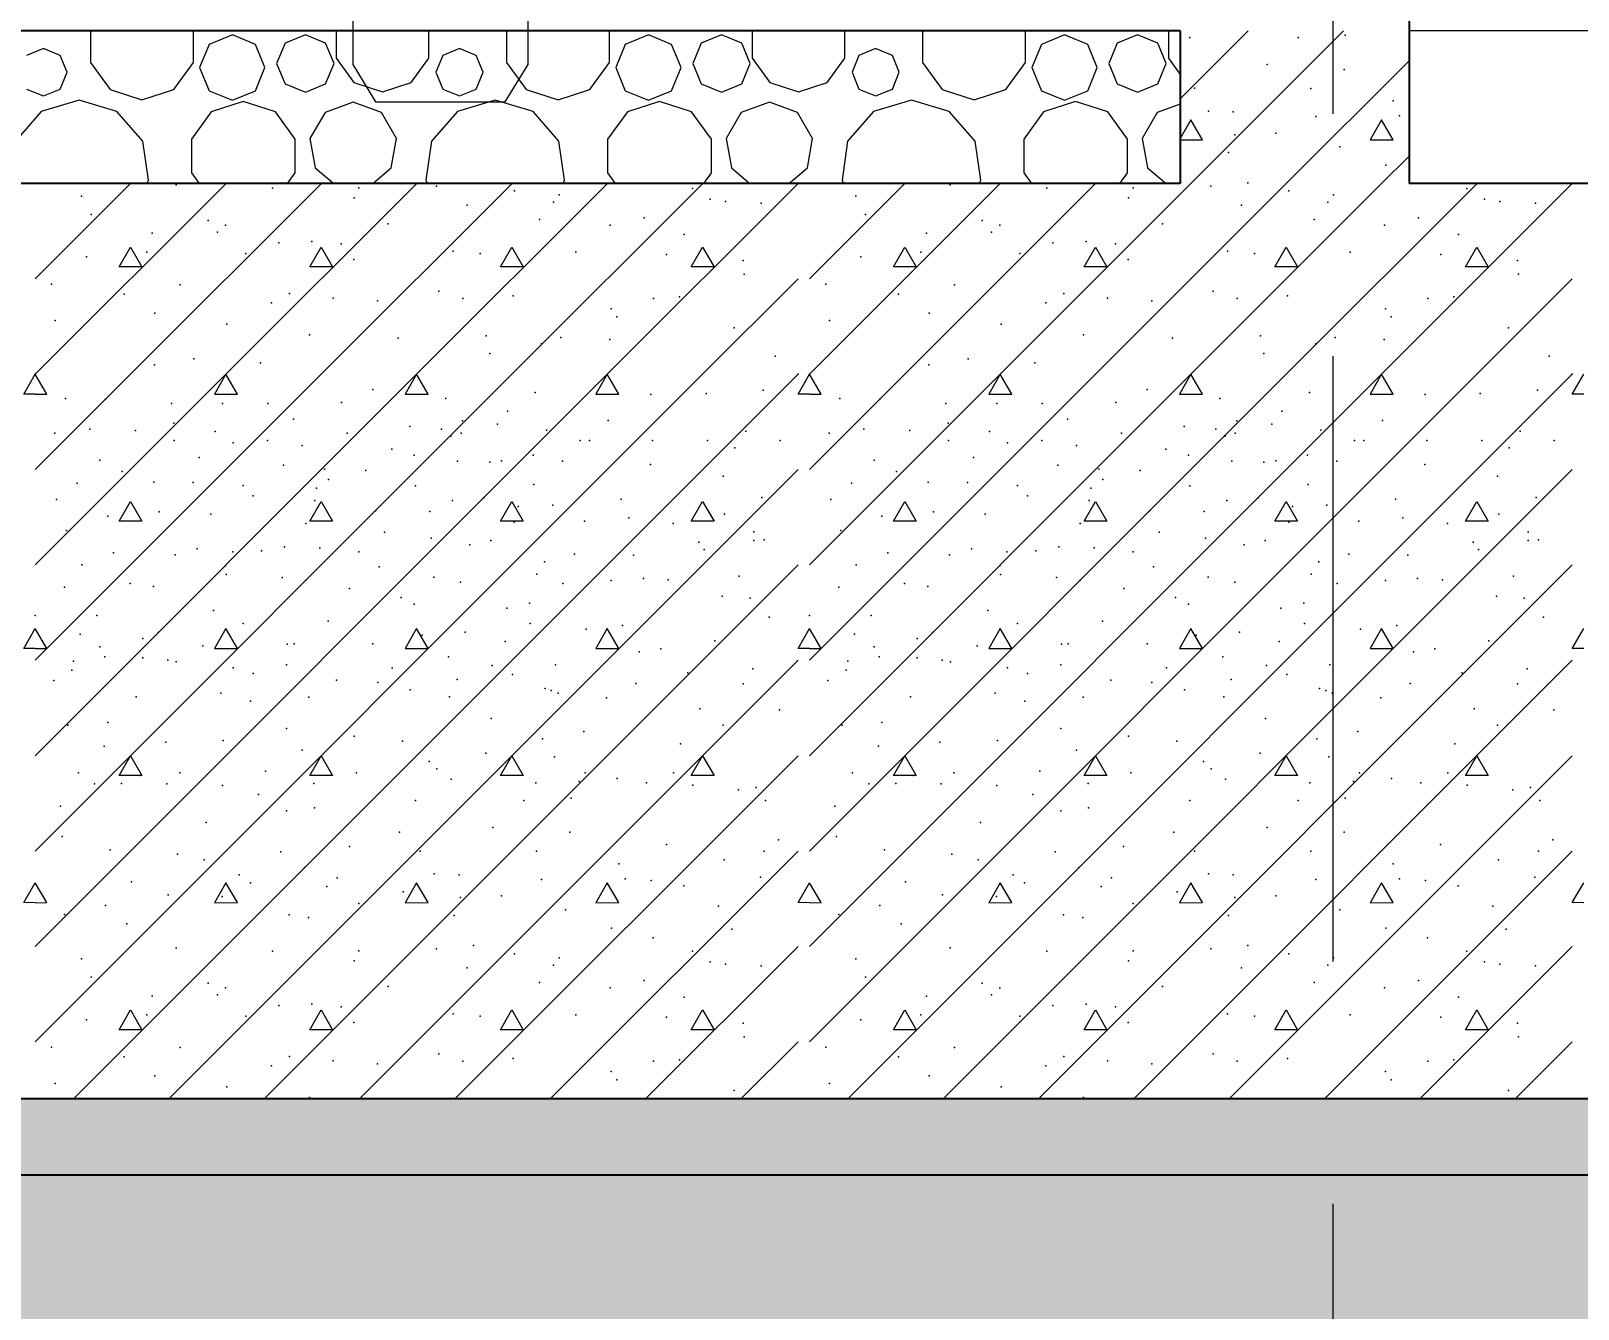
# Model space of a CAD drawing. Header units: millimetres. Extents: x 18162 to 7085488, y 72188 to 247925.
# Drawn here: x 4255406 to 4257434, y 98527 to 100203 of the extents above; entities that cross this region are included whole.
import ezdxf
from ezdxf.enums import TextEntityAlignment as Align

# ---------------------------------------------------------------- set-up
doc = ezdxf.new("R2010")
doc.units = ezdxf.units.MM
doc.header["$MEASUREMENT"] = 0
doc.linetypes.add('Double Dashed', pattern=[1093.611073, 529.166651, -211.666656, 141.111112, -211.666656])
for name, color, linetype in [('Drawing & Figure', 7, 'Continuous'), ('Interior - Furniture', 7, 'Continuous'), ('Structural - Bearing', 7, 'Continuous'), ('Structural - Grid', 7, 'Continuous')]:
    doc.layers.add(name, color=color, linetype=linetype)
doc.styles.add('GENERATED_STYLE_3', font='', dxfattribs={"width": 0.8})
doc.styles.get('GENERATED_STYLE_3').set_extended_font_data('ISOCPEUR MON')
doc.dimstyles.new('GENERATED_STYLE__12', dxfattribs={"dimtxt": 330.000007, "dimasz": 171, "dimexe": 0.18, "dimexo": 150, "dimgap": 0, "dimtad": 1, "dimdec": 0, "dimzin": 0, "dimdsep": 46, "dimtxsty": 'GENERATED_STYLE_3', "dimblk": 'ARROWHEAD_2', "dimblk1": 'ARROWHEAD_2', "dimblk2": 'ARROWHEAD_2', "dimcen": 0.09, "dimclrd": 13, "dimclre": 13, "dimclrt": 13, "dimadec": 0, "dimazin": 0, "dimtfac": 1, "dimtdec": 4, "dimtmove": 0, "dimatfit": 3, "dimfxl": 1, "dimtolj": 1, "dimtzin": 0, "dimarcsym": 0})

# ---------------------------------------------------------------- blocks, each defined once
blk = doc.blocks.new('*X1268', base_point=(4294986.6, 104752.7))
at = {"layer": 'Structural - Bearing', "color": 7, "linetype": 'Continuous', "lineweight": 9}
for p, q in [((4256912.9, 100113.6), (4257002, 100202.7)), ((4256927, 100002.7), (4257127, 100202.7)), ((4257052, 100002.7), (4257212.9, 100163.6)), ((4256926.9, 100086), (4256912.9, 100061.5)), ((4256942, 100060), (4256926.9, 100086)), ((4257176.9, 100086), (4257162, 100059.9)), ((4257192, 100060), (4257176.9, 100086)), ((4256912.9, 100059.9), (4256942, 100060)), ((4257162, 100059.9), (4257192, 100060)), ((4257177, 100002.7), (4257212.9, 100038.6))]:
    blk.add_line(p, q, dxfattribs=at)
for p in [(4256925.4, 100193.9), (4257067.6, 100194), (4257129.3, 100197), (4257026.8, 100158.6), (4257127.7, 100152.2), (4256931.5, 100127.5), (4257084.2, 100127.4), (4257192.2, 100111), (4256950, 100097.6), (4256982.5, 100096.6), (4257090.7, 100090.4), (4257200.6, 100091.2), (4256984.6, 100066.7), (4257038.2, 100068.8), (4256976.1, 100043.2), (4257122.3, 100050.6), (4257182.4, 100026.6), (4257001.6, 100003.7)]:
    blk.add_point(p, dxfattribs=at)
blk = doc.blocks.new('*X1456', base_point=(4294986.6, 104752.7))
at = {"layer": 'Structural - Bearing', "color": 7, "linetype": 'Continuous', "lineweight": 9}
for p, q in [((4255411.8, 99877.6), (4255536.9, 100002.7)), ((4255411.8, 100002.6), (4255411.9, 100002.7)), ((4255411.8, 99752.6), (4255661.9, 100002.7)), ((4255536.8, 99752.6), (4255786.9, 100002.7)), ((4255661.8, 99752.6), (4255911.9, 100002.7)), ((4255786.8, 99752.6), (4256036.9, 100002.7)), ((4255911.8, 99752.6), (4256161.9, 100002.7)), ((4256036.8, 99752.6), (4256286.9, 100002.7)), ((4256161.8, 99752.6), (4256411.8, 100002.6)), ((4256426.9, 99877.6), (4256552, 100002.7)), ((4256426.9, 100002.6), (4256427, 100002.7)), ((4256426.9, 99752.6), (4256677, 100002.7)), ((4256551.9, 99752.6), (4256802, 100002.7)), ((4256676.9, 99752.6), (4256927, 100002.7)), ((4256801.9, 99752.6), (4257052, 100002.7)), ((4256926.9, 99752.6), (4257177, 100002.7)), ((4257051.9, 99752.6), (4257302, 100002.7)), ((4257176.9, 99752.6), (4257426.9, 100002.6)), ((4255521.7, 99893.3), (4255536.8, 99919.3)), ((4255536.8, 99919.3), (4255551.7, 99893.3)), ((4255771.7, 99893.3), (4255786.8, 99919.3)), ((4255786.8, 99919.3), (4255801.7, 99893.3)), ((4256021.7, 99893.3), (4256036.8, 99919.3)), ((4256036.8, 99919.3), (4256051.7, 99893.3)), ((4256271.7, 99893.3), (4256286.8, 99919.3)), ((4256286.8, 99919.3), (4256301.7, 99893.3)), ((4256536.8, 99893.3), (4256551.9, 99919.3)), ((4256551.9, 99919.3), (4256566.8, 99893.3)), ((4256786.8, 99893.3), (4256801.9, 99919.3)), ((4256801.9, 99919.3), (4256816.8, 99893.3)), ((4257036.8, 99893.3), (4257051.9, 99919.3)), ((4257051.9, 99919.3), (4257066.8, 99893.3)), ((4257286.8, 99893.3), (4257301.9, 99919.3)), ((4257301.9, 99919.3), (4257316.8, 99893.3)), ((4255551.7, 99893.3), (4255521.7, 99893.3)), ((4255801.7, 99893.3), (4255771.7, 99893.3)), ((4256051.7, 99893.3), (4256021.7, 99893.3)), ((4256301.7, 99893.3), (4256271.7, 99893.3)), ((4256286.8, 99752.6), (4256411.8, 99877.6)), ((4256566.8, 99893.3), (4256536.8, 99893.3)), ((4256816.8, 99893.3), (4256786.8, 99893.3)), ((4257066.8, 99893.3), (4257036.8, 99893.3)), ((4257316.8, 99893.3), (4257286.8, 99893.3)), ((4257301.9, 99752.6), (4257426.9, 99877.6)), ((4255396.7, 99726.6), (4255411.8, 99752.6)), ((4255411.8, 98877.6), (4256286.8, 99752.6)), ((4255411.8, 99002.6), (4256161.8, 99752.6)), ((4255411.8, 99627.6), (4255536.8, 99752.6)), ((4255411.8, 99127.6), (4256036.8, 99752.6)), ((4255411.8, 99252.6), (4255911.8, 99752.6)), ((4255411.8, 99377.6), (4255786.8, 99752.6)), ((4255411.8, 99502.6), (4255661.8, 99752.6)), ((4255426.9, 99726.6), (4255411.8, 99752.6)), ((4255461.9, 98802.7), (4256411.8, 99752.6)), ((4255661.8, 99752.6), (4255646.9, 99726.6)), ((4255676.9, 99726.6), (4255661.8, 99752.6)), ((4255911.8, 99752.6), (4255896.9, 99726.6)), ((4255926.9, 99726.6), (4255911.8, 99752.6)), ((4256161.8, 99752.6), (4256146.9, 99726.6)), ((4256176.9, 99726.6), (4256161.8, 99752.6)), ((4256411.8, 99726.6), (4256426.9, 99752.6)), ((4256426.9, 98877.6), (4257301.9, 99752.6)), ((4256426.9, 99002.6), (4257176.9, 99752.6)), ((4256426.9, 99627.6), (4256551.9, 99752.6)), ((4256426.9, 99127.6), (4257051.9, 99752.6)), ((4256426.9, 99252.6), (4256926.9, 99752.6)), ((4256426.9, 99377.6), (4256801.9, 99752.6)), ((4256426.9, 99502.6), (4256676.9, 99752.6)), ((4256442, 99726.6), (4256426.9, 99752.6)), ((4256477, 98802.7), (4257426.9, 99752.6)), ((4256676.9, 99752.6), (4256662, 99726.6)), ((4256692, 99726.6), (4256676.9, 99752.6)), ((4256926.9, 99752.6), (4256912, 99726.6)), ((4256942, 99726.6), (4256926.9, 99752.6)), ((4257176.9, 99752.6), (4257162, 99726.6)), ((4257192, 99726.6), (4257176.9, 99752.6)), ((4257426.9, 99726.6), (4257442, 99752.6)), ((4255411.8, 99726.6), (4255396.7, 99726.6)), ((4255411.8, 99726.6), (4255426.9, 99726.6)), ((4255646.9, 99726.6), (4255676.9, 99726.6)), ((4255896.9, 99726.6), (4255926.9, 99726.6)), ((4256146.9, 99726.6), (4256176.9, 99726.6)), ((4256426.9, 99726.6), (4256411.8, 99726.6)), ((4256426.9, 99726.6), (4256442, 99726.6)), ((4256662, 99726.6), (4256692, 99726.6)), ((4256912, 99726.6), (4256942, 99726.6)), ((4257162, 99726.6), (4257192, 99726.6)), ((4257442, 99726.6), (4257426.9, 99726.6)), ((4255586.9, 98802.7), (4256411.8, 99627.6)), ((4256602, 98802.7), (4257426.9, 99627.6)), ((4255521.7, 99560), (4255536.8, 99586)), ((4255536.8, 99586), (4255551.7, 99559.9)), ((4255771.7, 99560), (4255786.8, 99586)), ((4255786.8, 99586), (4255801.7, 99559.9)), ((4256021.7, 99560), (4256036.8, 99586)), ((4256036.8, 99586), (4256051.7, 99559.9)), ((4256271.7, 99560), (4256286.8, 99586)), ((4256286.8, 99586), (4256301.7, 99559.9)), ((4256536.8, 99560), (4256551.9, 99586)), ((4256551.9, 99586), (4256566.8, 99559.9)), ((4256786.8, 99560), (4256801.9, 99586)), ((4256801.9, 99586), (4256816.8, 99559.9)), ((4257036.8, 99560), (4257051.9, 99586)), ((4257051.9, 99586), (4257066.8, 99559.9)), ((4257286.8, 99560), (4257301.9, 99586)), ((4257301.9, 99586), (4257316.8, 99559.9)), ((4255551.7, 99559.9), (4255521.7, 99560)), ((4255801.7, 99559.9), (4255771.7, 99560)), ((4256051.7, 99559.9), (4256021.7, 99560)), ((4256301.7, 99559.9), (4256271.7, 99560)), ((4256566.8, 99559.9), (4256536.8, 99560)), ((4256816.8, 99559.9), (4256786.8, 99560)), ((4257066.8, 99559.9), (4257036.8, 99560)), ((4257316.8, 99559.9), (4257286.8, 99560)), ((4255711.9, 98802.7), (4256411.8, 99502.6)), ((4256727, 98802.7), (4257426.9, 99502.6)), ((4255396.7, 99393.3), (4255411.8, 99419.3)), ((4255426.9, 99393.3), (4255411.8, 99419.3)), ((4255661.8, 99419.3), (4255646.9, 99393.3)), ((4255676.9, 99393.3), (4255661.8, 99419.3)), ((4255911.8, 99419.3), (4255896.9, 99393.3)), ((4255926.9, 99393.3), (4255911.8, 99419.3)), ((4256161.8, 99419.3), (4256146.9, 99393.3)), ((4256176.9, 99393.3), (4256161.8, 99419.3)), ((4256411.8, 99393.3), (4256426.9, 99419.3)), ((4256442, 99393.3), (4256426.9, 99419.3)), ((4256676.9, 99419.3), (4256662, 99393.3)), ((4256692, 99393.3), (4256676.9, 99419.3)), ((4256926.9, 99419.3), (4256912, 99393.3)), ((4256942, 99393.3), (4256926.9, 99419.3)), ((4257176.9, 99419.3), (4257162, 99393.3)), ((4257192, 99393.3), (4257176.9, 99419.3)), ((4257426.9, 99393.3), (4257442, 99419.3)), ((4255411.8, 99393.3), (4255396.7, 99393.3)), ((4255411.8, 99393.3), (4255426.9, 99393.3)), ((4255646.9, 99393.3), (4255676.9, 99393.3)), ((4255896.9, 99393.3), (4255926.9, 99393.3)), ((4256146.9, 99393.3), (4256176.9, 99393.3)), ((4256426.9, 99393.3), (4256411.8, 99393.3)), ((4256426.9, 99393.3), (4256442, 99393.3)), ((4256662, 99393.3), (4256692, 99393.3)), ((4256912, 99393.3), (4256942, 99393.3)), ((4257162, 99393.3), (4257192, 99393.3)), ((4257442, 99393.3), (4257426.9, 99393.3)), ((4255836.9, 98802.7), (4256411.8, 99377.6)), ((4256852, 98802.7), (4257426.9, 99377.6)), ((4255521.7, 99226.6), (4255536.8, 99252.6)), ((4255536.8, 99252.6), (4255551.7, 99226.6)), ((4255771.7, 99226.6), (4255786.8, 99252.6)), ((4255786.8, 99252.6), (4255801.7, 99226.6)), ((4255961.9, 98802.7), (4256411.8, 99252.6)), ((4256021.7, 99226.6), (4256036.8, 99252.6)), ((4256036.8, 99252.6), (4256051.7, 99226.6)), ((4256271.7, 99226.6), (4256286.8, 99252.6)), ((4256286.8, 99252.6), (4256301.7, 99226.6)), ((4256536.8, 99226.6), (4256551.9, 99252.6)), ((4256551.9, 99252.6), (4256566.8, 99226.6)), ((4256786.8, 99226.6), (4256801.9, 99252.6)), ((4256801.9, 99252.6), (4256816.8, 99226.6)), ((4256977, 98802.7), (4257426.9, 99252.6)), ((4257036.8, 99226.6), (4257051.9, 99252.6)), ((4257051.9, 99252.6), (4257066.8, 99226.6)), ((4257286.8, 99226.6), (4257301.9, 99252.6)), ((4257301.9, 99252.6), (4257316.8, 99226.6)), ((4255551.7, 99226.6), (4255521.7, 99226.6)), ((4255801.7, 99226.6), (4255771.7, 99226.6)), ((4256051.7, 99226.6), (4256021.7, 99226.6)), ((4256301.7, 99226.6), (4256271.7, 99226.6)), ((4256566.8, 99226.6), (4256536.8, 99226.6)), ((4256816.8, 99226.6), (4256786.8, 99226.6)), ((4257066.8, 99226.6), (4257036.8, 99226.6)), ((4257316.8, 99226.6), (4257286.8, 99226.6)), ((4256086.9, 98802.7), (4256411.8, 99127.6)), ((4257102, 98802.7), (4257426.9, 99127.6)), ((4255396.7, 99060), (4255411.8, 99086)), ((4255426.9, 99060), (4255411.8, 99086)), ((4255661.8, 99086), (4255646.9, 99059.9)), ((4255676.9, 99060), (4255661.8, 99086)), ((4255911.8, 99086), (4255896.9, 99059.9)), ((4255926.9, 99060), (4255911.8, 99086)), ((4256161.8, 99086), (4256146.9, 99059.9)), ((4256176.9, 99060), (4256161.8, 99086)), ((4256411.8, 99060), (4256426.9, 99086)), ((4256442, 99060), (4256426.9, 99086)), ((4256676.9, 99086), (4256662, 99059.9)), ((4256692, 99060), (4256676.9, 99086)), ((4256926.9, 99086), (4256912, 99059.9)), ((4256942, 99060), (4256926.9, 99086)), ((4257176.9, 99086), (4257162, 99059.9)), ((4257192, 99060), (4257176.9, 99086)), ((4257426.9, 99060), (4257442, 99086)), ((4255411.8, 99059.9), (4255396.7, 99060)), ((4255411.8, 99059.9), (4255426.9, 99060)), ((4255646.9, 99059.9), (4255676.9, 99060)), ((4255896.9, 99059.9), (4255926.9, 99060)), ((4256146.9, 99059.9), (4256176.9, 99060)), ((4256426.9, 99059.9), (4256411.8, 99060)), ((4256426.9, 99059.9), (4256442, 99060)), ((4256662, 99059.9), (4256692, 99060)), ((4256912, 99059.9), (4256942, 99060)), ((4257162, 99059.9), (4257192, 99060)), ((4257442, 99059.9), (4257426.9, 99060)), ((4256211.9, 98802.7), (4256411.8, 99002.6)), ((4257227, 98802.7), (4257426.9, 99002.6)), ((4255521.7, 98893.3), (4255536.8, 98919.3)), ((4255536.8, 98919.3), (4255551.7, 98893.3)), ((4255771.7, 98893.3), (4255786.8, 98919.3)), ((4255786.8, 98919.3), (4255801.7, 98893.3)), ((4256021.7, 98893.3), (4256036.8, 98919.3)), ((4256036.8, 98919.3), (4256051.7, 98893.3)), ((4256271.7, 98893.3), (4256286.8, 98919.3)), ((4256286.8, 98919.3), (4256301.7, 98893.3)), ((4256536.8, 98893.3), (4256551.9, 98919.3)), ((4256551.9, 98919.3), (4256566.8, 98893.3)), ((4256786.8, 98893.3), (4256801.9, 98919.3)), ((4256801.9, 98919.3), (4256816.8, 98893.3)), ((4257036.8, 98893.3), (4257051.9, 98919.3)), ((4257051.9, 98919.3), (4257066.8, 98893.3)), ((4257286.8, 98893.3), (4257301.9, 98919.3)), ((4257301.9, 98919.3), (4257316.8, 98893.3)), ((4255551.7, 98893.3), (4255521.7, 98893.3)), ((4255801.7, 98893.3), (4255771.7, 98893.3)), ((4256051.7, 98893.3), (4256021.7, 98893.3)), ((4256301.7, 98893.3), (4256271.7, 98893.3)), ((4256566.8, 98893.3), (4256536.8, 98893.3)), ((4256816.8, 98893.3), (4256786.8, 98893.3)), ((4257066.8, 98893.3), (4257036.8, 98893.3)), ((4257316.8, 98893.3), (4257286.8, 98893.3)), ((4256336.9, 98802.7), (4256411.8, 98877.6)), ((4257352, 98802.7), (4257426.9, 98877.6))]:
    blk.add_line(p, q, dxfattribs=at)
for p in [(4255596.4, 100000.9), (4255723, 99996.6), (4255836, 99996.9), (4255938, 99999.2), (4256611.5, 100000.9), (4256738.1, 99996.6), (4256851.2, 99996.9), (4256953.2, 99999.2), (4255472.6, 99986.2), (4255829.9, 99983.8), (4256040, 99993), (4256091.2, 99978.1), (4256098.8, 99987.8), (4256273.4, 99996.1), (4256296.6, 99982.2), (4256316.6, 99979.1), (4256363.5, 99976.9), (4256487.7, 99986.2), (4256845, 99983.8), (4257055.2, 99993), (4257106.3, 99978.1), (4257114, 99987.8), (4257288.5, 99996.1), (4257311.7, 99982.2), (4257331.8, 99979.1), (4257378.6, 99976.9), (4255485.3, 99962.1), (4255978.2, 99974.5), (4256210.2, 99957.9), (4256500.4, 99962.1), (4256993.4, 99974.5), (4257225.3, 99957.9), (4255565.2, 99937.5), (4255638.3, 99954.4), (4255650.6, 99939), (4255661.4, 99948.2), (4255874.7, 99949.8), (4256073.1, 99955.4), (4256165.5, 99948.3), (4256262.6, 99935.9), (4256580.4, 99937.5), (4256653.4, 99954.4), (4256665.7, 99939), (4256676.6, 99948.2), (4256889.8, 99949.8), (4257088.3, 99955.4), (4257180.6, 99948.3), (4257277.7, 99935.9), (4255731, 99925), (4255774.5, 99926.8), (4255812.9, 99923.5), (4256746.1, 99925), (4256789.6, 99926.8), (4256828, 99923.5), (4255479.1, 99906.4), (4255557.9, 99912.7), (4255687.7, 99911.1), (4255829.6, 99902.9), (4255959.7, 99914.2), (4255995.2, 99911.1), (4256120.4, 99912.7), (4256239.4, 99909.6), (4256339.8, 99901.9), (4256494.2, 99906.4), (4256573, 99912.7), (4256702.8, 99911.1), (4256844.7, 99902.9), (4256974.8, 99914.2), (4257010.3, 99911.1), (4257135.5, 99912.7), (4257254.5, 99909.6), (4257355, 99901.9), (4256341.1, 99884), (4257356.2, 99884), (4255433, 99870.7), (4255528.3, 99857.8), (4255601.7, 99869.9), (4255745, 99858.4), (4255941.1, 99861.7), (4256038.5, 99855.5), (4256448.1, 99870.7), (4256543.4, 99857.8), (4256616.8, 99869.9), (4256760.2, 99858.4), (4256956.3, 99861.7), (4257053.6, 99855.5), (4255721.7, 99846.2), (4255802.6, 99852.6), (4255860.4, 99848.8), (4255972.6, 99852), (4255972.6, 99852), (4256166.8, 99838.5), (4256222.5, 99852), (4256256.4, 99854), (4256736.8, 99846.2), (4256817.7, 99852.6), (4256875.5, 99848.8), (4256987.7, 99852), (4256987.7, 99852), (4257181.9, 99838.5), (4257237.6, 99852), (4257271.5, 99854), (4255438.1, 99823), (4255568.8, 99832.7), (4255662.9, 99818.4), (4256174.5, 99827.7), (4256453.2, 99823), (4256583.9, 99832.7), (4256678, 99818.4), (4257189.6, 99827.7), (4255771.2, 99804.5), (4255887.8, 99799.9), (4256002.9, 99803), (4256100.9, 99800.7), (4256165.2, 99798.3), (4256328.2, 99813.5), (4256786.3, 99804.5), (4256902.9, 99799.9), (4257018.1, 99803), (4257116, 99800.7), (4257180.3, 99798.3), (4257343.4, 99813.5), (4256007.6, 99779.8), (4256075.5, 99792.7), (4256381.7, 99776.2), (4257022.7, 99779.8), (4257090.6, 99792.7), (4257396.8, 99776.2), (4255568.2, 99765.1), (4255619.7, 99772.8), (4255707.3, 99767.6), (4256583.3, 99765.1), (4256634.8, 99772.8), (4256722.4, 99767.6), (4255411.8, 99752.6), (4255411.8, 99752.6), (4255411.8, 99752.6), (4256411.8, 99752.6), (4256411.8, 99752.6), (4256411.8, 99752.6), (4256426.9, 99752.6), (4256426.9, 99752.6), (4256426.9, 99752.6), (4257426.9, 99752.6), (4257426.9, 99752.6), (4257426.9, 99752.6), (4255451.4, 99720.9), (4255504, 99719.8), (4255590.5, 99714.5), (4255657.5, 99714.5), (4255716.7, 99714.5), (4255813.3, 99715.8), (4255854.6, 99732.5), (4255949.9, 99720.9), (4256067, 99728.6), (4256219, 99726), (4256291.2, 99727.2), (4256366.1, 99731.7), (4256466.6, 99720.9), (4256519.1, 99719.8), (4256605.6, 99714.5), (4256672.6, 99714.5), (4256731.8, 99714.5), (4256828.4, 99715.8), (4256869.7, 99732.5), (4256965, 99720.9), (4257082.2, 99728.6), (4257234.1, 99726), (4257306.3, 99727.2), (4257381.2, 99731.7), (4255750.2, 99693.9), (4256030.9, 99704.2), (4256765.3, 99693.9), (4257046, 99704.2), (4255437.4, 99675.5), (4255483.2, 99680.7), (4255543.2, 99678.7), (4255593.4, 99688.4), (4255647.6, 99677.6), (4255820.6, 99675.5), (4255902.8, 99684.1), (4255944.2, 99680.7), (4255970, 99675.5), (4255972, 99691.5), (4256018, 99687.4), (4256082, 99679.4), (4256163, 99692), (4256343.4, 99678.1), (4256452.6, 99675.5), (4256498.3, 99680.7), (4256558.3, 99678.7), (4256608.6, 99688.4), (4256662.7, 99677.6), (4256835.7, 99675.5), (4256917.9, 99684.1), (4256959.4, 99680.7), (4256985.1, 99675.5), (4256987.2, 99691.5), (4257033.2, 99687.4), (4257097.1, 99679.4), (4257178.1, 99692), (4257358.5, 99678.1), (4255593.9, 99665.9), (4255671.3, 99662.6), (4255716.3, 99665.9), (4255761.8, 99659.1), (4255879.1, 99654.3), (4255956.6, 99671.4), (4256126.4, 99665.9), (4256138.4, 99666), (4256221.1, 99665.9), (4256293.2, 99665.9), (4256329, 99656), (4256388.2, 99665.8), (4256609.1, 99665.9), (4256686.5, 99662.6), (4256731.4, 99665.9), (4256776.9, 99659.1), (4256894.2, 99654.3), (4256971.7, 99671.4), (4257141.5, 99665.9), (4257153.5, 99666), (4257236.2, 99665.9), (4257308.3, 99665.9), (4257344.1, 99656), (4257403.3, 99665.8), (4255496.5, 99639.8), (4255626.6, 99643.7), (4255737.3, 99633.4), (4255908.5, 99646.6), (4255965.2, 99638.5), (4256007.6, 99637.4), (4256023, 99639), (4256064.8, 99646.7), (4256103, 99638.5), (4256218.5, 99634.3), (4256511.6, 99639.8), (4256641.7, 99643.7), (4256752.4, 99633.4), (4256923.6, 99646.6), (4256980.4, 99638.5), (4257022.7, 99637.4), (4257038.2, 99639), (4257079.9, 99646.7), (4257118.2, 99638.5), (4257233.6, 99634.3), (4255525.7, 99625.3), (4255567.2, 99611.2), (4255791.2, 99628.2), (4255796.3, 99614.6), (4255845.3, 99626.6), (4256313.6, 99618.9), (4256540.8, 99625.3), (4256582.3, 99611.2), (4256806.4, 99628.2), (4256811.4, 99614.6), (4256860.5, 99626.6), (4257328.7, 99618.9), (4255466.9, 99609.8), (4255618.9, 99610.8), (4255684.6, 99606.9), (4255697.5, 99593.4), (4255780.4, 99603.4), (4255910.2, 99606.5), (4256000, 99590.8), (4256065.5, 99608.2), (4256364.4, 99590.9), (4256482, 99609.8), (4256634, 99610.8), (4256699.7, 99606.9), (4256712.6, 99593.4), (4256795.6, 99603.4), (4256925.4, 99606.5), (4257015.2, 99590.8), (4257080.6, 99608.2), (4257379.6, 99590.9), (4255439.8, 99588.3), (4255574.4, 99572.2), (4255778.5, 99587), (4255857.7, 99573.5), (4255929.2, 99572.8), (4255958.8, 99587), (4256045.1, 99579.3), (4256090.2, 99581.2), (4256180.1, 99588.9), (4256455, 99588.3), (4256589.5, 99572.2), (4256793.6, 99587), (4256872.8, 99573.5), (4256944.3, 99572.8), (4256973.9, 99587), (4257060.2, 99579.3), (4257105.3, 99581.2), (4257195.3, 99588.9), (4255506.8, 99566.4), (4255642, 99569), (4255766.5, 99557.1), (4256039.9, 99558.7), (4256131.9, 99559.9), (4256189.8, 99564.2), (4256248.1, 99556.9), (4256315.5, 99569), (4256521.9, 99566.4), (4256657.1, 99569), (4256781.6, 99557.1), (4257055.1, 99558.7), (4257147, 99559.9), (4257204.9, 99564.2), (4257263.3, 99556.9), (4257330.6, 99569), (4255452.8, 99547.8), (4255869.9, 99545.8), (4255930.9, 99537.7), (4256009.2, 99534.9), (4256282, 99532.3), (4256353.7, 99546.2), (4256353.9, 99534.5), (4256367.6, 99535.4), (4256467.9, 99547.8), (4256885.1, 99545.8), (4256946, 99537.7), (4257024.4, 99534.9), (4257297.1, 99532.3), (4257368.9, 99546.2), (4257369, 99534.5), (4257382.8, 99535.4), (4255514.3, 99518.5), (4255595.2, 99515.8), (4255624, 99523.9), (4255670.7, 99520), (4255708.5, 99521), (4255738.6, 99526.5), (4255785, 99525.2), (4255836, 99519.7), (4255981.6, 99528.8), (4256118.8, 99516.9), (4256196.1, 99515.3), (4256288.8, 99523.1), (4256529.5, 99518.5), (4256610.4, 99515.8), (4256639.1, 99523.9), (4256685.8, 99520), (4256723.7, 99521), (4256753.7, 99526.5), (4256800.1, 99525.2), (4256851.2, 99519.7), (4256996.7, 99528.8), (4257134, 99516.9), (4257211.2, 99515.3), (4257304, 99523.1), (4255472.9, 99503), (4255661.4, 99501.4), (4255662.2, 99490.1), (4255862.6, 99500.2), (4256069.4, 99490.6), (4256079.4, 99506.8), (4256488, 99503), (4256676.6, 99501.4), (4256677.3, 99490.1), (4256877.8, 99500.2), (4257084.5, 99490.6), (4257094.6, 99506.8), (4255450.2, 99473.6), (4255536.3, 99478.3), (4255566.9, 99474.6), (4255735.4, 99486.4), (4255766.5, 99482.9), (4255823.9, 99471.9), (4255934.3, 99486.5), (4255969.4, 99480), (4256103.4, 99478.3), (4256167, 99482.3), (4256209.1, 99484.8), (4256241.7, 99483.2), (4256241.7, 99483.2), (4256334.8, 99487.8), (4256465.4, 99473.6), (4256551.4, 99478.3), (4256582, 99474.6), (4256750.6, 99486.4), (4256781.6, 99482.9), (4256839, 99471.9), (4256949.5, 99486.5), (4256984.5, 99480), (4257118.5, 99478.3), (4257182.1, 99482.3), (4257224.2, 99484.8), (4257256.8, 99483.2), (4257256.8, 99483.2), (4257350, 99487.8), (4255891.5, 99460.1), (4255908.6, 99451.1), (4256060, 99452.6), (4256312.5, 99461.7), (4256348.9, 99459.3), (4256906.6, 99460.1), (4256923.8, 99451.1), (4257075.1, 99452.6), (4257327.6, 99461.7), (4257364, 99459.3), (4255411.8, 99436.3), (4255492.6, 99436.3), (4255645.7, 99443), (4255796, 99429.1), (4256029.9, 99446.2), (4256373.9, 99434.4), (4256426.9, 99436.3), (4256507.8, 99436.3), (4256660.8, 99443), (4256811.1, 99429.1), (4257045, 99446.2), (4257389.1, 99434.4), (4255470.7, 99411.9), (4255573, 99413.9), (4255684.5, 99426), (4255918.9, 99410.6), (4255975.5, 99414.4), (4256060.5, 99426), (4256133.9, 99418.3), (4256181.6, 99423.4), (4256485.9, 99411.9), (4256588.2, 99413.9), (4256699.6, 99426), (4256934, 99410.6), (4256990.7, 99414.4), (4257075.7, 99426), (4257149.1, 99418.3), (4257196.7, 99423.4), (4255496.5, 99395.1), (4255552.8, 99406.3), (4255631.7, 99396.4), (4255742, 99398.6), (4255751.1, 99399.4), (4255854.6, 99399.4), (4256027.7, 99402.5), (4256203.5, 99388.7), (4256231.8, 99392.5), (4256302.6, 99403.1), (4256511.6, 99395.1), (4256567.9, 99406.3), (4256646.8, 99396.4), (4256757.2, 99398.6), (4256766.2, 99399.4), (4256869.7, 99399.4), (4257042.8, 99402.5), (4257218.6, 99388.7), (4257246.9, 99392.5), (4257317.7, 99403.1), (4255462.1, 99376.3), (4255502.9, 99382.2), (4255552.8, 99380.7), (4255585.7, 99377.8), (4255596.5, 99375.5), (4255671.3, 99367.8), (4255741.2, 99371.9), (4255879.6, 99367.8), (4255953.7, 99382.2), (4256011, 99371), (4256094, 99371.9), (4256477.2, 99376.3), (4256518.1, 99382.2), (4256567.9, 99380.7), (4256600.8, 99377.8), (4256611.6, 99375.5), (4256686.5, 99367.8), (4256756.3, 99371.9), (4256894.8, 99367.8), (4256968.8, 99382.2), (4257026.1, 99371), (4257109.1, 99371.9), (4255436, 99351.3), (4255459.9, 99364.6), (4255697.5, 99360.3), (4255806.7, 99351.5), (4255860.8, 99348.4), (4255964.8, 99352.3), (4256037.4, 99359.1), (4256267.4, 99361.4), (4256352.4, 99366.4), (4256451.1, 99351.3), (4256475, 99364.6), (4256712.6, 99360.3), (4256821.8, 99351.5), (4256875.9, 99348.4), (4256979.9, 99352.3), (4257052.5, 99359.1), (4257282.5, 99361.4), (4257367.6, 99366.4), (4255544, 99329.9), (4255655.3, 99334.5), (4255770.7, 99329.4), (4255903.5, 99339.1), (4255955, 99329.9), (4256080.2, 99340.7), (4256088.4, 99338.1), (4256097.2, 99334.5), (4256160.6, 99328.4), (4256199.2, 99347.1), (4256339.8, 99346.9), (4256559.1, 99329.9), (4256670.4, 99334.5), (4256785.8, 99329.4), (4256918.6, 99339.1), (4256970.2, 99329.9), (4257095.3, 99340.7), (4257103.6, 99338.1), (4257112.3, 99334.5), (4257175.7, 99328.4), (4257214.3, 99347.1), (4257355, 99346.9), (4255694, 99323.9), (4256283.2, 99314.2), (4256387.7, 99312.9), (4256709.1, 99323.9), (4257298.3, 99314.2), (4257402.9, 99312.9), (4255454.4, 99292.8), (4255506.8, 99296), (4255741.2, 99288.4), (4256009.5, 99301.3), (4256313.6, 99292.8), (4256469.5, 99292.8), (4256521.9, 99296), (4256756.4, 99288.4), (4257024.6, 99301.3), (4257328.7, 99292.8), (4255582.8, 99270.2), (4255658.3, 99272.7), (4255829.8, 99278), (4255893.1, 99271.5), (4256076.9, 99274.5), (4256130.8, 99284.1), (4256257.9, 99268.1), (4256597.9, 99270.2), (4256673.5, 99272.7), (4256844.9, 99278), (4256908.3, 99271.5), (4257092.1, 99274.5), (4257145.9, 99284.1), (4257273.1, 99268.1), (4255502.3, 99265), (4255761.8, 99259.9), (4256002.6, 99256), (4256092.6, 99251.1), (4256517.4, 99265), (4256776.9, 99259.9), (4257017.7, 99256), (4257107.7, 99251.1), (4255468.3, 99230.1), (4255548, 99226.4), (4255601.2, 99230.1), (4255713.7, 99232.5), (4255833, 99230.1), (4255928.4, 99244.9), (4255938.2, 99235.4), (4256132.8, 99230.1), (4256248.7, 99230.1), (4256483.4, 99230.1), (4256563.1, 99226.4), (4256616.3, 99230.1), (4256728.8, 99232.5), (4256848.1, 99230.1), (4256943.5, 99244.9), (4256953.3, 99235.4), (4257147.9, 99230.1), (4257263.8, 99230.1), (4255489.6, 99215.8), (4255524.8, 99216.1), (4255584.2, 99215.6), (4255657.5, 99213.5), (4255777.2, 99216.1), (4255956.9, 99221.9), (4256067.9, 99217.1), (4256125, 99218.6), (4256174.9, 99222.8), (4256213.1, 99217.1), (4256273.8, 99214), (4256333.6, 99207.8), (4256357.1, 99210.8), (4256504.8, 99215.8), (4256540, 99216.1), (4256599.3, 99215.6), (4256672.6, 99213.5), (4256792.4, 99216.1), (4256972.1, 99221.9), (4257083, 99217.1), (4257140.2, 99218.6), (4257190, 99222.8), (4257228.2, 99217.1), (4257288.9, 99214), (4257348.8, 99207.8), (4257372.2, 99210.8), (4255445.1, 99186.2), (4255704.7, 99201.6), (4255910.2, 99193.9), (4256052.4, 99194), (4256114.2, 99197), (4256369.2, 99193.9), (4256460.2, 99186.2), (4256719.8, 99201.6), (4256925.4, 99193.9), (4257067.6, 99194), (4257129.3, 99197), (4257384.3, 99193.9), (4255636.1, 99165), (4255741.2, 99180.1), (4255777.7, 99184.3), (4256651.2, 99165), (4256756.4, 99180.1), (4256792.8, 99184.3), (4255447, 99146.7), (4255889.3, 99152.2), (4256011.7, 99158.6), (4256112.5, 99152.2), (4256462.2, 99146.7), (4256904.4, 99152.2), (4257026.8, 99158.6), (4257127.7, 99152.2), (4255510, 99129), (4255733.7, 99126.4), (4255823.6, 99133.7), (4255916.4, 99127.5), (4256069.1, 99127.4), (4256239.2, 99136.1), (4256367.6, 99127.5), (4256386.3, 99142.4), (4256525.1, 99129), (4256748.8, 99126.4), (4256838.7, 99133.7), (4256931.5, 99127.5), (4257084.2, 99127.4), (4257254.3, 99136.1), (4257382.8, 99127.5), (4257401.4, 99142.4), (4255598.2, 99123.4), (4255633.1, 99116.2), (4255765, 99105.8), (4256177.1, 99111), (4256315, 99116.2), (4256613.4, 99123.4), (4256648.2, 99116.2), (4256780.1, 99105.8), (4257192.2, 99111), (4257330.1, 99116.2), (4255537.8, 99087.3), (4255679, 99096.3), (4255693.8, 99085.9), (4255807.5, 99092.4), (4255934.9, 99097.6), (4255967.4, 99096.6), (4256075.6, 99090.4), (4256185.4, 99091.2), (4256219.3, 99088.8), (4256362.7, 99093.4), (4256552.9, 99087.3), (4256694.1, 99096.3), (4256708.9, 99085.9), (4256822.6, 99092.4), (4256950, 99097.6), (4256982.5, 99096.6), (4257090.7, 99090.4), (4257200.6, 99091.2), (4257234.4, 99088.8), (4257377.9, 99093.4), (4255586.2, 99070.3), (4255656.9, 99067.8), (4255794, 99080.9), (4255894, 99074.1), (4255969.4, 99066.7), (4256023, 99068.7), (4256262.3, 99081.8), (4256601.3, 99070.3), (4256672.1, 99067.8), (4256809.1, 99080.9), (4256909.1, 99074.1), (4256984.6, 99066.7), (4257038.2, 99068.7), (4257277.4, 99081.8), (4255450.2, 99044.2), (4255503.8, 99056.4), (4255744.9, 99043.9), (4255836, 99058.7), (4255961, 99043.2), (4256107.1, 99050.6), (4256307.7, 99055.1), (4256307.7, 99055.1), (4256465.4, 99044.2), (4256518.9, 99056.4), (4256760, 99043.9), (4256851.2, 99058.7), (4256976.1, 99043.2), (4257122.3, 99050.6), (4257322.8, 99055.1), (4257322.8, 99055.1), (4255532, 99032), (4255770.2, 99040.5), (4256167.3, 99026.6), (4256325, 99025), (4256547.1, 99032), (4256785.3, 99040.5), (4257182.4, 99026.6), (4257340.2, 99025), (4255986.5, 99003.7), (4256222, 99013.7), (4257001.6, 99003.7), (4257237.1, 99013.7), (4255472.6, 98986.2), (4255596.4, 99000.8), (4255723, 98996.5), (4255829.9, 98983.8), (4255836, 98996.8), (4255938, 98999.2), (4256040, 98993), (4256098.8, 98987.7), (4256273.4, 98996.1), (4256296.6, 98982.2), (4256487.7, 98986.2), (4256611.5, 99000.8), (4256738.1, 98996.5), (4256845, 98983.8), (4256851.2, 98996.8), (4256953.2, 98999.2), (4257055.2, 98993), (4257114, 98987.7), (4257288.5, 98996.1), (4257311.7, 98982.2), (4255485.3, 98962.1), (4255978.2, 98974.5), (4256091.2, 98978.1), (4256316.6, 98979.1), (4256363.5, 98976.9), (4256500.4, 98962.1), (4256993.4, 98974.5), (4257106.3, 98978.1), (4257331.8, 98979.1), (4257378.6, 98976.9), (4255638.3, 98954.4), (4255661.4, 98948.2), (4255874.7, 98949.8), (4256073.1, 98955.4), (4256165.5, 98948.3), (4256210.2, 98957.9), (4256653.4, 98954.4), (4256676.6, 98948.2), (4256889.8, 98949.8), (4257088.3, 98955.4), (4257180.6, 98948.3), (4257225.3, 98957.9), (4255565.2, 98937.5), (4255650.6, 98938.9), (4255731, 98925), (4255774.5, 98926.8), (4255812.9, 98923.5), (4256262.6, 98935.9), (4256580.4, 98937.5), (4256665.7, 98938.9), (4256746.1, 98925), (4256789.6, 98926.8), (4256828, 98923.5), (4257277.7, 98935.9), (4255479.1, 98906.4), (4255557.9, 98912.7), (4255687.7, 98911.1), (4255829.6, 98902.8), (4255959.7, 98914.2), (4255995.2, 98911.1), (4256120.4, 98912.7), (4256239.4, 98909.6), (4256339.8, 98901.9), (4256494.2, 98906.4), (4256573, 98912.7), (4256702.8, 98911.1), (4256844.7, 98902.8), (4256974.8, 98914.2), (4257010.3, 98911.1), (4257135.5, 98912.7), (4257254.5, 98909.6), (4257355, 98901.9), (4256341.1, 98884), (4257356.2, 98884), (4255433, 98870.6), (4255601.7, 98869.9), (4255941.1, 98861.7), (4256448.1, 98870.6), (4256616.8, 98869.9), (4256956.3, 98861.7), (4255528.3, 98857.8), (4255721.7, 98846.2), (4255745, 98858.4), (4255802.6, 98852.6), (4255860.4, 98848.7), (4255972.6, 98851.9), (4255972.6, 98851.9), (4256038.5, 98855.5), (4256222.5, 98851.9), (4256256.4, 98853.9), (4256543.4, 98857.8), (4256736.8, 98846.2), (4256760.2, 98858.4), (4256817.7, 98852.6), (4256875.5, 98848.7), (4256987.7, 98851.9), (4256987.7, 98851.9), (4257053.6, 98855.5), (4257237.6, 98851.9), (4257271.5, 98853.9), (4255438.1, 98823), (4255568.8, 98832.7), (4256166.8, 98838.5), (4256174.5, 98827.7), (4256453.2, 98823), (4256583.9, 98832.7), (4257181.9, 98838.5), (4257189.6, 98827.7), (4255662.9, 98818.4), (4255771.2, 98804.5), (4256002.9, 98803), (4256328.2, 98813.5), (4256678, 98818.4), (4256786.3, 98804.5), (4257018.1, 98803), (4257343.4, 98813.5)]:
    blk.add_point(p, dxfattribs=at)
blk = doc.blocks.new('*X1490', base_point=(4294986.6, 104752.7))
at = {"layer": 'Structural - Bearing', "color": 7, "linetype": 'Continuous', "lineweight": 9}
blk.add_line((4257212.9, 100120.4), (4257213.1, 100120.4), dxfattribs=at)
blk = doc.blocks.new('*X1493', base_point=(4294986.6, 104752.7))
at = {"layer": 'Structural - Bearing', "color": 7, "linetype": 'Continuous', "lineweight": 9}
for p, q in [((4255484.1, 100202.7), (4255484.1, 100161.4)), ((4255619.1, 100161.4), (4255619.1, 100202.7)), ((4255806.3, 100202.7), (4255806.3, 100166.9)), ((4255927.7, 100166.9), (4255927.7, 100202.7)), ((4256029.7, 100202.7), (4256029.7, 100161.4)), ((4256164.7, 100161.4), (4256164.7, 100202.7)), ((4256351.8, 100202.7), (4256351.8, 100166.9)), ((4256473.2, 100166.9), (4256473.2, 100202.7)), ((4256575.2, 100202.7), (4256575.2, 100161.4)), ((4256710.2, 100161.4), (4256710.2, 100202.7)), ((4256897.4, 100202.7), (4256897.4, 100166.9)), ((4255422.5, 100179.5), (4255400.5, 100170.4)), ((4255444.4, 100170.4), (4255422.5, 100179.5)), ((4255639.8, 100185), (4255627.3, 100154.7)), ((4255670.2, 100197.6), (4255639.8, 100185)), ((4255700.5, 100185), (4255670.2, 100197.6)), ((4255713, 100154.7), (4255700.5, 100185)), ((4255739.3, 100186.6), (4255728.3, 100160)), ((4255765.9, 100197.6), (4255739.3, 100186.6)), ((4255792.5, 100186.6), (4255765.9, 100197.6)), ((4255803.5, 100160), (4255792.5, 100186.6)), ((4255968, 100179.5), (4255946.1, 100170.4)), ((4255989.9, 100170.4), (4255968, 100179.5)), ((4256185.4, 100185), (4256172.8, 100154.7)), ((4256215.7, 100197.6), (4256185.4, 100185)), ((4256246, 100185), (4256215.7, 100197.6)), ((4256258.6, 100154.7), (4256246, 100185)), ((4256284.9, 100186.6), (4256273.8, 100160)), ((4256311.5, 100197.6), (4256284.9, 100186.6)), ((4256338.1, 100186.6), (4256311.5, 100197.6)), ((4256349.1, 100160), (4256338.1, 100186.6)), ((4256513.6, 100179.5), (4256491.6, 100170.4)), ((4256535.5, 100170.4), (4256513.6, 100179.5)), ((4256731, 100185), (4256718.4, 100154.7)), ((4256761.3, 100197.6), (4256731, 100185)), ((4256791.6, 100185), (4256761.3, 100197.6)), ((4256804.2, 100154.7), (4256791.6, 100185)), ((4256830.4, 100186.6), (4256819.4, 100160)), ((4256857, 100197.6), (4256830.4, 100186.6)), ((4256883.6, 100186.6), (4256857, 100197.6)), ((4256894.6, 100160), (4256883.6, 100186.6)), ((4255453.5, 100148.5), (4255444.4, 100170.4)), ((4255484.1, 100161.4), (4255509.9, 100125.9)), ((4255593.3, 100125.9), (4255619.1, 100161.4)), ((4255728.3, 100160), (4255739.3, 100133.4)), ((4255792.5, 100133.4), (4255803.5, 100160)), ((4255806.3, 100166.9), (4255829.4, 100135)), ((4255904.5, 100135), (4255927.7, 100166.9)), ((4255946.1, 100170.4), (4255937, 100148.5)), ((4255999, 100148.5), (4255989.9, 100170.4)), ((4256029.7, 100161.4), (4256055.5, 100125.9)), ((4256138.9, 100125.9), (4256164.7, 100161.4)), ((4256273.8, 100160), (4256284.9, 100133.4)), ((4256338.1, 100133.4), (4256349.1, 100160)), ((4256351.8, 100166.9), (4256375, 100135)), ((4256450, 100135), (4256473.2, 100166.9)), ((4256491.6, 100170.4), (4256482.6, 100148.5)), ((4256544.6, 100148.5), (4256535.5, 100170.4)), ((4256575.2, 100161.4), (4256601, 100125.9)), ((4256684.4, 100125.9), (4256710.2, 100161.4)), ((4256819.4, 100160), (4256830.4, 100133.4)), ((4256883.6, 100133.4), (4256894.6, 100160)), ((4256897.4, 100166.9), (4256912.9, 100145.5)), ((4255444.4, 100126.5), (4255453.5, 100148.5)), ((4255627.3, 100154.7), (4255639.8, 100124.4)), ((4255700.5, 100124.4), (4255713, 100154.7)), ((4255937, 100148.5), (4255946.1, 100126.5)), ((4255989.9, 100126.5), (4255999, 100148.5)), ((4256172.8, 100154.7), (4256185.4, 100124.4)), ((4256246, 100124.4), (4256258.6, 100154.7)), ((4256482.6, 100148.5), (4256491.6, 100126.5)), ((4256535.5, 100126.5), (4256544.6, 100148.5)), ((4256718.4, 100154.7), (4256731, 100124.4)), ((4256791.6, 100124.4), (4256804.2, 100154.7)), ((4255400.5, 100126.5), (4255422.5, 100117.5)), ((4255422.5, 100117.5), (4255444.4, 100126.5)), ((4255509.9, 100125.9), (4255551.6, 100112.4)), ((4255551.6, 100112.4), (4255593.3, 100125.9)), ((4255639.8, 100124.4), (4255670.2, 100111.8)), ((4255670.2, 100111.8), (4255700.5, 100124.4)), ((4255739.3, 100133.4), (4255765.9, 100122.4)), ((4255765.9, 100122.4), (4255792.5, 100133.4)), ((4255829.4, 100135), (4255867, 100122.8)), ((4255867, 100122.8), (4255904.5, 100135)), ((4255946.1, 100126.5), (4255968, 100117.5)), ((4255968, 100117.5), (4255989.9, 100126.5)), ((4256055.5, 100125.9), (4256097.2, 100112.4)), ((4256097.2, 100112.4), (4256138.9, 100125.9)), ((4256185.4, 100124.4), (4256215.7, 100111.8)), ((4256215.7, 100111.8), (4256246, 100124.4)), ((4256284.9, 100133.4), (4256311.5, 100122.4)), ((4256311.5, 100122.4), (4256338.1, 100133.4)), ((4256375, 100135), (4256412.5, 100122.8)), ((4256412.5, 100122.8), (4256450, 100135)), ((4256491.6, 100126.5), (4256513.6, 100117.5)), ((4256513.6, 100117.5), (4256535.5, 100126.5)), ((4256601, 100125.9), (4256642.7, 100112.4)), ((4256642.7, 100112.4), (4256684.4, 100125.9)), ((4256731, 100124.4), (4256761.3, 100111.8)), ((4256761.3, 100111.8), (4256791.6, 100124.4)), ((4256830.4, 100133.4), (4256857, 100122.4)), ((4256857, 100122.4), (4256883.6, 100133.4)), ((4255469.3, 100111.8), (4255419.7, 100097.2)), ((4255518.9, 100097.2), (4255469.3, 100111.8)), ((4255684.6, 100110.2), (4255642.6, 100096.6)), ((4255726.7, 100096.6), (4255684.6, 100110.2)), ((4255828.7, 100109.4), (4255791.7, 100096)), ((4255865.7, 100096), (4255828.7, 100109.4)), ((4256014.9, 100111.8), (4255965.2, 100097.2)), ((4256064.5, 100097.2), (4256014.9, 100111.8)), ((4256230.2, 100110.2), (4256188.1, 100096.6)), ((4256272.3, 100096.6), (4256230.2, 100110.2)), ((4256374.3, 100109.4), (4256337.3, 100096)), ((4256411.2, 100096), (4256374.3, 100109.4)), ((4256560.4, 100111.8), (4256510.8, 100097.2)), ((4256610.1, 100097.2), (4256560.4, 100111.8)), ((4256775.8, 100110.2), (4256733.7, 100096.6)), ((4256817.8, 100096.6), (4256775.8, 100110.2)), ((4256912.9, 100106.9), (4256882.8, 100096)), ((4255419.7, 100097.2), (4255385.8, 100058.1)), ((4255552.8, 100058.1), (4255518.9, 100097.2)), ((4255642.6, 100096.6), (4255616.6, 100060.8)), ((4255752.7, 100060.8), (4255726.7, 100096.6)), ((4255791.7, 100096), (4255772, 100061.9)), ((4255885.4, 100061.9), (4255865.7, 100096)), ((4255965.2, 100097.2), (4255931.3, 100058.1)), ((4256098.4, 100058.1), (4256064.5, 100097.2)), ((4256188.1, 100096.6), (4256162.2, 100060.8)), ((4256298.3, 100060.8), (4256272.3, 100096.6)), ((4256337.3, 100096), (4256317.6, 100061.9)), ((4256430.9, 100061.9), (4256411.2, 100096)), ((4256510.8, 100097.2), (4256476.9, 100058.1)), ((4256643.9, 100058.1), (4256610.1, 100097.2)), ((4256733.7, 100096.6), (4256707.7, 100060.8)), ((4256843.8, 100060.8), (4256817.8, 100096.6)), ((4256882.8, 100096), (4256863.2, 100061.9)), ((4255560.2, 100006.9), (4255552.8, 100058.1)), ((4255616.6, 100060.8), (4255616.6, 100016.6)), ((4255752.7, 100016.6), (4255752.7, 100060.8)), ((4255772, 100061.9), (4255778.9, 100023.1)), ((4255878.5, 100023.1), (4255885.4, 100061.9)), ((4255931.3, 100058.1), (4255924, 100006.9)), ((4256105.7, 100006.9), (4256098.4, 100058.1)), ((4256162.2, 100060.8), (4256162.2, 100016.6)), ((4256298.3, 100016.6), (4256298.3, 100060.8)), ((4256317.6, 100061.9), (4256324.4, 100023.1)), ((4256424.1, 100023.1), (4256430.9, 100061.9)), ((4256476.9, 100058.1), (4256469.5, 100006.9)), ((4256651.3, 100006.9), (4256643.9, 100058.1)), ((4256707.7, 100060.8), (4256707.7, 100016.6)), ((4256843.8, 100016.6), (4256843.8, 100060.8)), ((4256863.2, 100061.9), (4256870, 100023.1)), ((4255778.9, 100023.1), (4255803.2, 100002.7)), ((4255854.2, 100002.7), (4255878.5, 100023.1)), ((4256324.4, 100023.1), (4256348.8, 100002.7)), ((4256399.7, 100002.7), (4256424.1, 100023.1)), ((4256870, 100023.1), (4256894.3, 100002.7)), ((4255558.3, 100002.7), (4255560.2, 100006.9)), ((4255616.6, 100016.6), (4255626.7, 100002.7)), ((4255742.6, 100002.7), (4255752.7, 100016.6)), ((4255924, 100006.9), (4255925.9, 100002.7)), ((4256103.8, 100002.7), (4256105.7, 100006.9)), ((4256162.2, 100016.6), (4256172.2, 100002.7)), ((4256288.2, 100002.7), (4256298.3, 100016.6)), ((4256469.5, 100006.9), (4256471.5, 100002.7)), ((4256649.4, 100002.7), (4256651.3, 100006.9)), ((4256707.7, 100016.6), (4256717.8, 100002.7)), ((4256833.8, 100002.7), (4256843.8, 100016.6))]:
    blk.add_line(p, q, dxfattribs=at)
blk = doc.blocks.new('Standard grid marker[364]_3', base_point=(4257113.1, 164752.7))
at = {"layer": 'Structural - Grid', "color": 13, "linetype": 'Double Dashed', "lineweight": 13, "ltscale": 1.5}
blk.add_line((4257113.1, 163752.7), (4257113.1, 97752.7), dxfattribs=at)
at = {"layer": 'Structural - Grid', "color": 13, "lineweight": 13, "style": 'GENERATED_STYLE_3'}
blk.add_attdef('AC_MarkerText_1', text='', height=375, rotation=360, dxfattribs=at).set_placement((4257113.1, 96490.2), align=Align.TOP_CENTER)
blk = doc.blocks.new('*D1582', base_point=(4294986.6, 104752.7))
at = {"color": 12, "linetype": 'Continuous', "lineweight": 35}
for p, q in [((4242680.2, 104817.7), (4242905.2, 104687.8)), ((4242680.2, 100067.7), (4242905.2, 99937.8))]:
    blk.add_line(p, q, dxfattribs=at)
at = {"color": 13, "linetype": 'Continuous', "lineweight": 13}
for p, q in [((4244092.8, 104752.7), (4242623.9, 104752.7)), ((4242792.7, 100002.7), (4242792.7, 104752.7)), ((4242961.4, 100002.7), (4242623.9, 100002.7)), ((4242792.7, 99892.7), (4242792.7, 100002.7))]:
    blk.add_line(p, q, dxfattribs=at)
at = {"color": 13, "lineweight": 13, "char_height": 330, "attachment_point": 7, "rotation": 90, "style": 'GENERATED_STYLE_3'}
for s, insert in [('\\A1;{\\pql;\\fISOCPEUR MON|b0|i0|c0|p0;\\W0.800000;600}', (4242822.5, 104134.4)), ('\\A1;{\\pql;\\fISOCPEUR MON|b0|i0|c0|p0;\\W0.800000;4,750}', (4242888.3, 101672.9))]:
    blk.add_mtext(s, dxfattribs=dict(at, insert=insert))
blk = doc.blocks.new('ARROWHEAD_2')
at = {"color": 0, "linetype": 'Continuous', "lineweight": 0}
for p, q in [((-0.378, -0.655), (0.378, 0.655)), ((0, 0), (-1, 0))]:
    blk.add_line(p, q, dxfattribs=at)
blk = doc.blocks.new('*D1584', base_point=(4294986.6, 104752.7))
at = {"color": 12, "linetype": 'Continuous', "lineweight": 35}
for p, q in [((4241780.2, 105417.7), (4242005.2, 105287.8)), ((4241780.2, 100067.7), (4242005.2, 99937.8))]:
    blk.add_line(p, q, dxfattribs=at)
at = {"color": 13, "linetype": 'Continuous', "lineweight": 13}
for p, q in [((4241892.7, 100002.7), (4241892.7, 105352.7)), ((4242863.1, 100002.7), (4241723.9, 100002.7)), ((4241892.7, 99892.7), (4241892.7, 100002.7))]:
    blk.add_line(p, q, dxfattribs=at)
at = {"color": 13, "lineweight": 13, "insert": (4241988.3, 102262.7), "char_height": 330, "attachment_point": 7, "rotation": 90, "style": 'GENERATED_STYLE_3'}
blk.add_mtext('\\A1;{\\pql;\\fISOCPEUR MON|b0|i0|c0|p0;\\W0.800000;5,350}', dxfattribs=at)

msp = doc.modelspace()

# ---------------------------------------------------------------- hatches: boundary and pattern name
at = {"linetype": 'Continuous', "lineweight": 13}
h = msp.add_hatch(dxfattribs=at)
h.set_pattern_fill('Earth_0003', color=254, style=0, pattern_type=2)
h.set_pattern_definition([(45, (4294986.6, 104752.7), (-413.6575, 413.6575), []), (45, (4294848.7, 104890.6), (-827.315, 827.315), []), (45, (4294710.8, 105028.5), (-827.315, 827.315), []), (135, (4294572.92, 105166.36), (137.88582, 137.88582), [585, -585])])
h.paths.add_polyline_path([(4169933.2, 102402.7), (4169933.2, 72524.1), (4334524.9, 72524.1), (4334524.9, 102402.7), (4280613.1, 102402.7), (4276913.1, 98702.7), (4275213.1, 98702.7), (4243013.1, 98702.7), (4242913.1, 98702.7), (4240913.1, 98702.7), (4237213.1, 102402.7)])
at = {"layer": 'Structural - Bearing', "linetype": 'Continuous', "lineweight": 9}
h = msp.add_hatch(dxfattribs=at)
h.set_pattern_fill('Structural_Concrete_0003', style=0, pattern_type=2)
h.set_pattern_definition([(0, (4294986.6, 104752.7), (0, 467.6537), [45, -225]), (0, (4295121.6, 104986.53), (0, 467.6537), [45, -225]), (60, (4294986.6, 104752.7), (-405, 233.827), [45, -225]), (60, (4295256.6, 104752.7), (-405, 233.827), [45, -225]), (120, (4295031.6, 104752.7), (405, 233.827), [45, -225]), (120, (4295301.6, 104752.7), (405, 233.827), [45, -225]), (0, (4294986.58, 104797.71), (0, 90), [0, -90, 0, -135]), (45, (4295031.58, 104797.71), (-63.63961, 63.63961), [0, -67.5, 0, -112.5])])
h.paths.add_polyline_path([(4275313.1, 98802.7), (4242913.1, 98802.7), (4242913.1, 98702.7), (4275313.1, 98702.7)])

# ---------------------------------------------------------------- linework, layer by layer
at = {"color": 7, "linetype": 'Continuous', "lineweight": 13, "flags": 128}
msp.add_lwpolyline([(4169933.2, 102402.7), (4169933.2, 72524.1), (4334524.9, 72524.1), (4334524.9, 102402.7), (4280613.1, 102402.7), (4276913.1, 98702.7), (4275213.1, 98702.7), (4243013.1, 98702.7), (4242913.1, 98702.7), (4240913.1, 98702.7), (4237213.1, 102402.7)], close=True, dxfattribs=at)
at = {"layer": 'Drawing & Figure', "color": 7, "linetype": 'Continuous', "lineweight": 13}
msp.add_lwpolyline([(4237213.1, 102402.7), (4240913.1, 98702.7), (4242913.1, 98702.7), (4276913.1, 98702.7), (4280613.1, 102402.7)], dxfattribs=at)
at = {"layer": 'Interior - Furniture', "color": 7, "linetype": 'Continuous', "lineweight": 13}
for p, q in [((4255828, 100158.6), (4255858, 100109.8)), ((4256028, 100109.8), (4256058, 100158.6)), ((4255858, 100109.8), (4256028, 100109.8))]:
    msp.add_line(p, q, dxfattribs=at)
at = {"layer": 'Interior - Furniture', "color": 7, "linetype": 'Continuous', "lineweight": 13, "flags": 128}
for points in [[(4255828, 100486.8), (4255828, 100459.3), (4255828, 100386.1), (4255828, 100322.7), (4255828, 100259.3), (4255828, 100186.2), (4255828, 100158.6)], [(4256058, 100158.6), (4256058, 100186.2), (4256058, 100259.3), (4256058, 100322.7), (4256058, 100386.1), (4256058, 100459.3), (4256058, 100486.8)]]:
    msp.add_lwpolyline(points, dxfattribs=at)
at = {"layer": 'Structural - Bearing', "color": 7, "linetype": 'Continuous', "lineweight": 9}
for p, q in [((4257213.1, 100402.7), (4257213.1, 100202.7)), ((4257213.1, 100202.7), (4257212.9, 100202.7)), ((4259713.1, 100202.7), (4257213.1, 100202.7))]:
    msp.add_line(p, q, dxfattribs=at)
at = {"layer": 'Structural - Bearing', "color": 7, "linetype": 'Continuous', "lineweight": 25}
for p, q in [((4256912.9, 100202.7), (4250763.1, 100202.7)), ((4256912.9, 100202.7), (4256912.9, 100002.7)), ((4257212.9, 100202.7), (4257212.9, 100002.7)), ((4257213.1, 100202.7), (4257212.9, 100202.7)), ((4256912.9, 100002.7), (4250763.1, 100002.7)), ((4257213.1, 100002.7), (4257212.9, 100002.7)), ((4259713.1, 100002.7), (4257213.1, 100002.7)), ((4275213.1, 98802.7), (4243013.1, 98802.7)), ((4275313.1, 98702.7), (4242913.1, 98702.7))]:
    msp.add_line(p, q, dxfattribs=at)
at = {"layer": 'Structural - Bearing', "color": 7, "linetype": 'Continuous', "lineweight": 25, "flags": 128}
msp.add_lwpolyline([(4257213.1, 100452.7), (4257213.1, 100402.7), (4257213.1, 100202.7), (4257213.1, 100002.7)], dxfattribs=at)

# ---------------------------------------------------------------- block references
at = {"layer": 'Structural - Bearing', "lineweight": 0}
for name in ['*X1493', '*X1268', '*X1490', '*X1456']:
    msp.add_blockref(name, (4294986.6, 104752.7), dxfattribs=at)
at = {"layer": 'Structural - Grid', "color": 13, "linetype": 'Continuous', "lineweight": 13}
msp.add_blockref('Standard grid marker[364]_3', (4257113.1, 164752.7), dxfattribs=at)

# ---------------------------------------------------------------- dimensions: what is measured, and where the dimension line sits
at = {"color": 13, "linetype": 'Continuous', "lineweight": 13}
for base, p2, picture, middle in [((4241892.7, 105352.7), (4243763.1, 105352.7), '*D1584', (4241661.7, 102815.5)), ((4242792.7, 104752.7), (4244242.8, 104752.7), '*D1582', (4242561.7, 102225.7))]:
    dim = msp.add_linear_dim(base=base, p1=(4259113.1, 100002.7), p2=p2, angle=90, dimstyle='GENERATED_STYLE__12', dxfattribs=at)
    dim.commit()
    dim.dimension.update_dxf_attribs({"geometry": picture, "text_midpoint": middle, "dimtype": 160, "text_rotation": 90})

doc.saveas('drawing.dxf')
